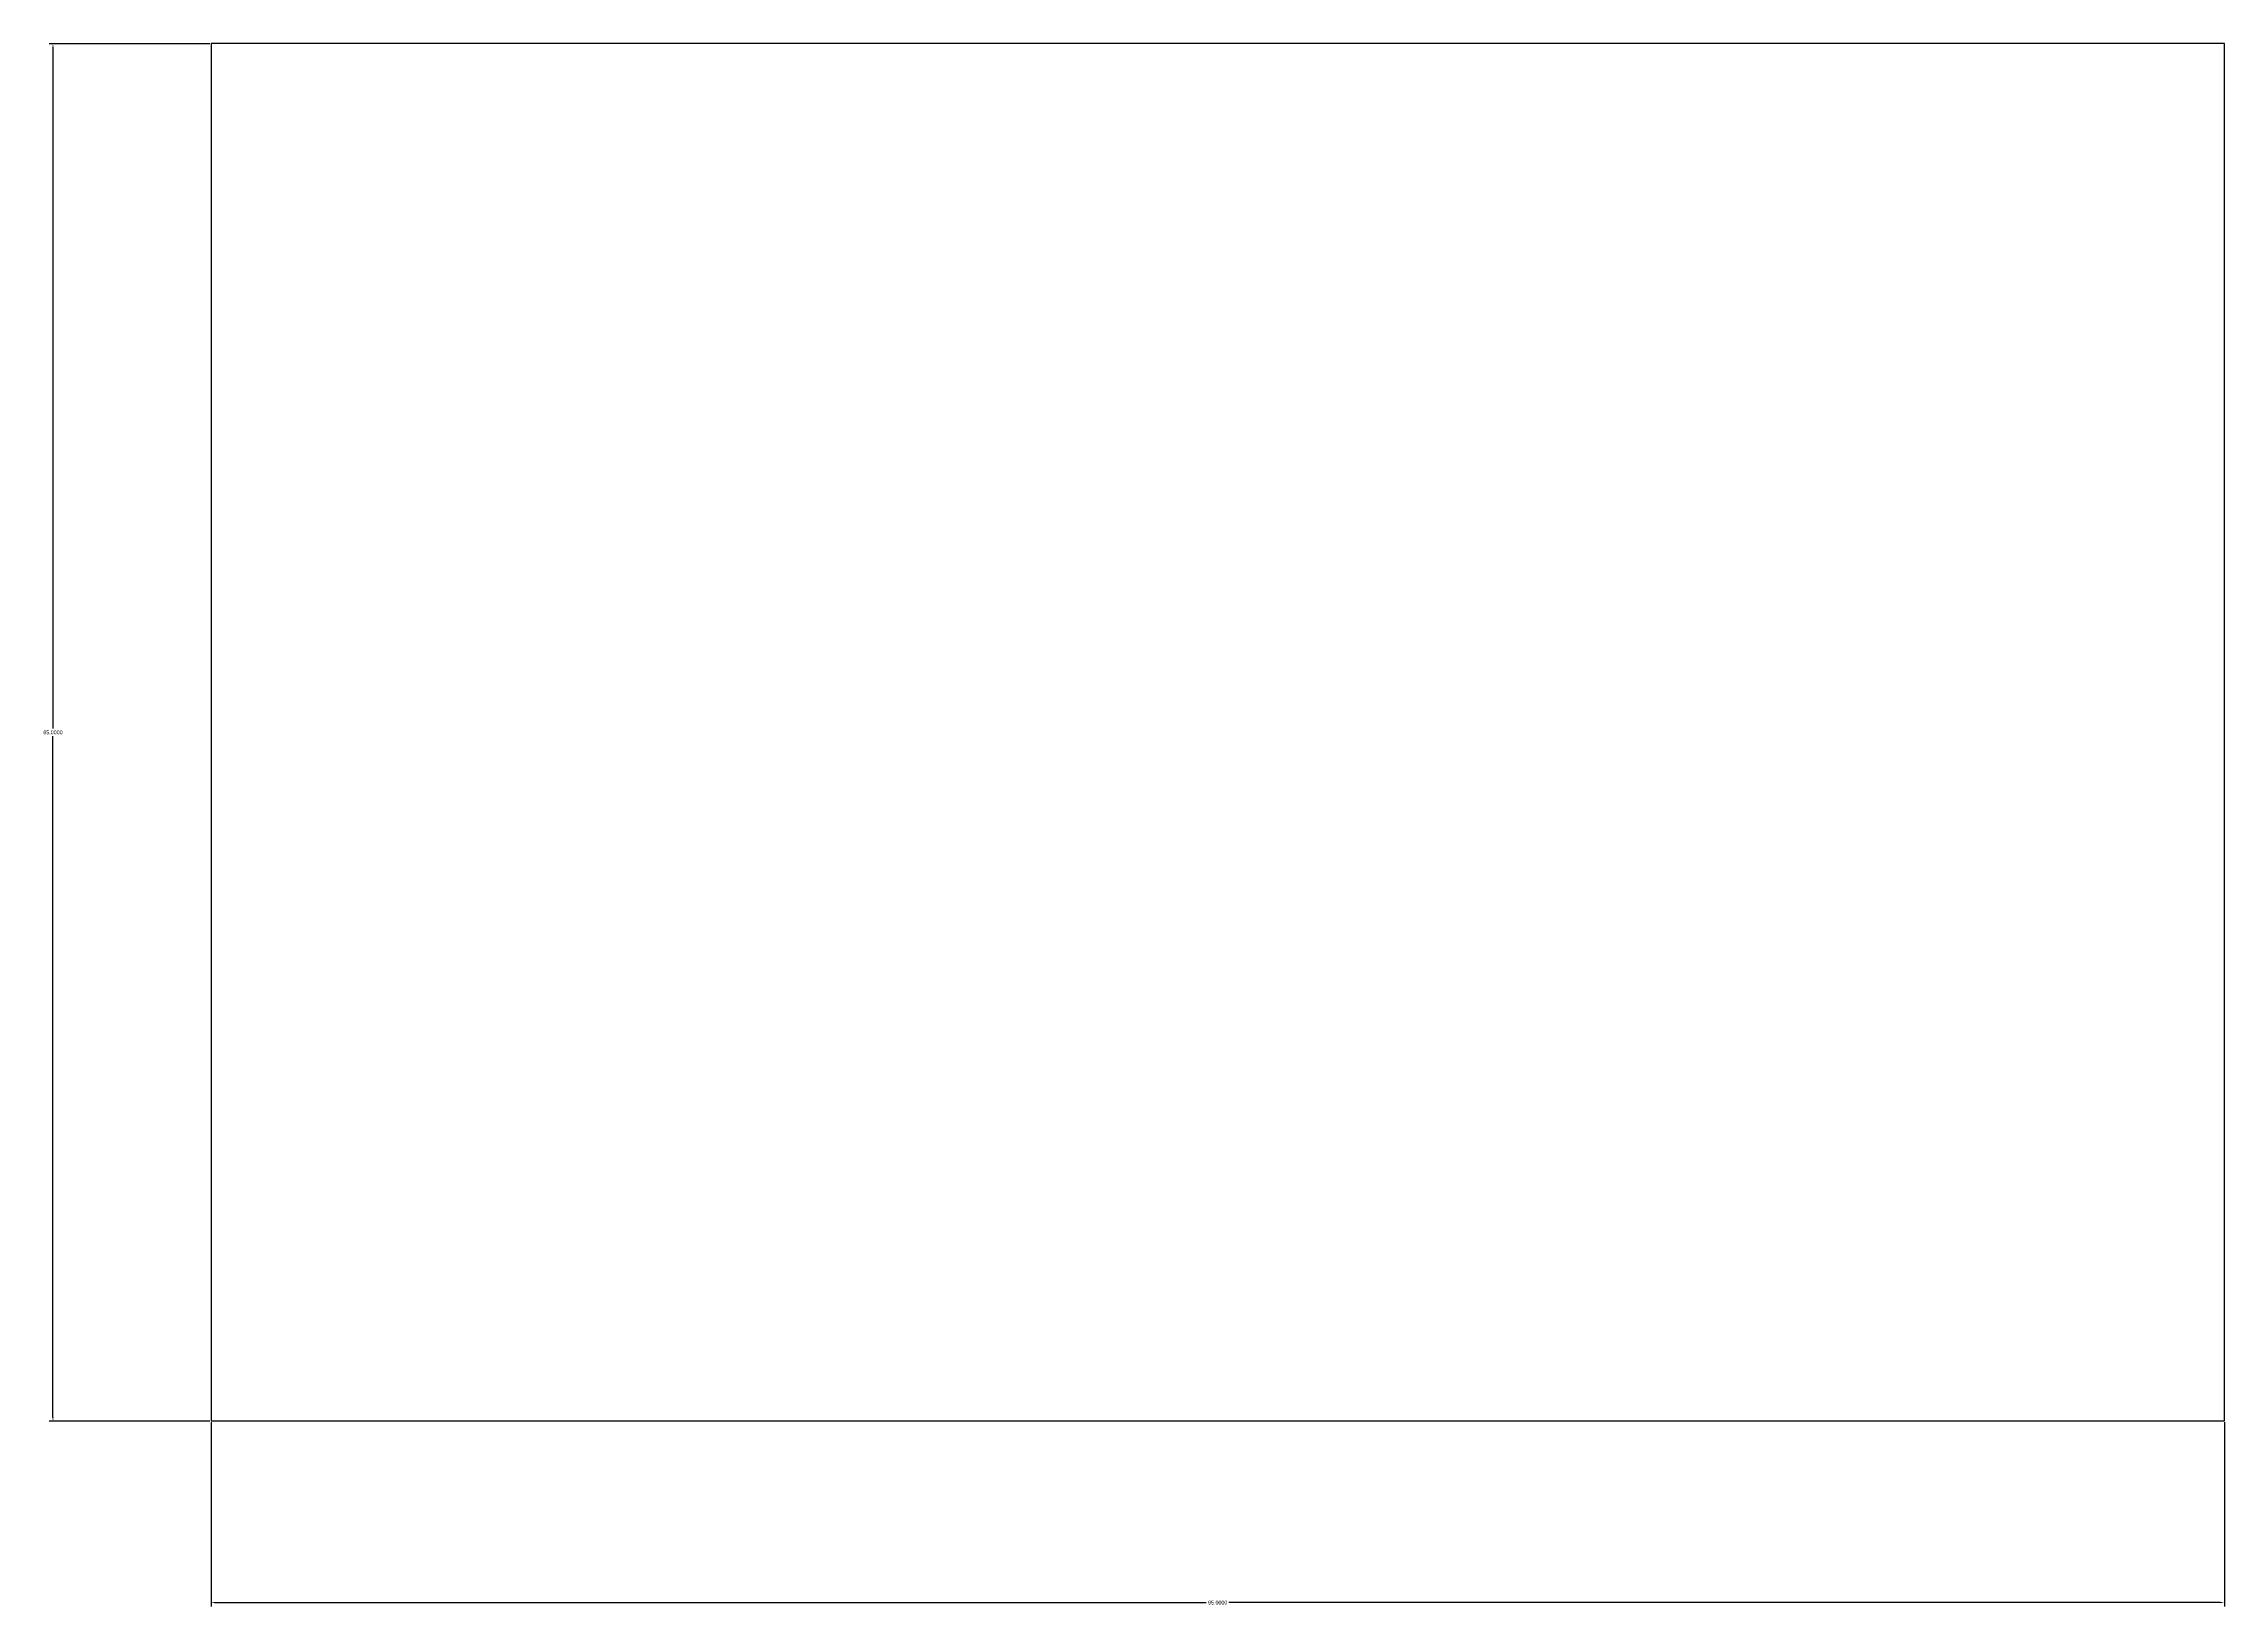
# Model space of a CAD drawing. Header units: millimetres. Extents: x 5039 to 5760, y 3388 to 4085.
# Drawn here: x 5503.8 to 5606.7, y 3777.4 to 3851.2 of the extents above; entities that cross this region are included whole.
import ezdxf

# ---------------------------------------------------------------- set-up
doc = ezdxf.new("R2010")
doc.units = ezdxf.units.MM
doc.layers.add('Cotas', color=253, linetype='Continuous')
doc.styles.get("Standard").update_dxf_attribs({"font": 'arial.ttf'})
doc.dimstyles.get("Standard").update_dxf_attribs({"dimtxt": 0.18, "dimasz": 0.18, "dimexe": 0.18, "dimexo": 0.0625, "dimgap": 0.09, "dimtad": 0, "dimtih": 1, "dimtoh": 1, "dimdec": 4, "dimzin": 0, "dimdsep": 46, "dimtxsty": 'Standard', "dimcen": 0.09, "dimadec": 0, "dimazin": 0, "dimtfac": 1, "dimtdec": 4, "dimtofl": 0, "dimtmove": 0, "dimatfit": 3, "dimfxl": 1, "dimtolj": 1, "dimtzin": 0, "dimarcsym": 0})

# ---------------------------------------------------------------- blocks, each defined once
blk = doc.blocks.new('*D37')
at = {"layer": 'Cotas', "color": 0, "lineweight": -2, "transparency": 16777216}
for p, q in [((5511.63, 3851.17), (5504.05, 3851.17)), ((5504.23, 3850.99), (5504.23, 3818.86)), ((5504.23, 3786.35), (5504.23, 3818.49)), ((5511.63, 3786.17), (5504.05, 3786.17))]:
    blk.add_line(p, q, dxfattribs=at)
at = {"layer": 'Cotas', "color": 0, "transparency": 16777216}
for points in [[(5504.2, 3850.99), (5504.26, 3850.99), (5504.23, 3851.17)], [(5504.2, 3786.35), (5504.26, 3786.35), (5504.23, 3786.17)]]:
    blk.add_solid(points, dxfattribs=at)
at = {"layer": 'Defpoints', "color": 0, "transparency": 16777216}
for p in [(5511.69, 3851.17), (5504.23, 3786.17), (5511.69, 3786.17)]:
    blk.add_point(p, dxfattribs=at)
at = {"layer": 'Cotas', "color": 0, "transparency": 16777216, "insert": (5504.23, 3818.67), "char_height": 0.18, "attachment_point": 5}
blk.add_mtext('\\A1;65.0000', dxfattribs=at)
blk = doc.blocks.new('*D38')
at = {"layer": 'Cotas', "color": 0, "lineweight": -2, "transparency": 16777216}
for p, q in [((5511.69, 3786.11), (5511.69, 3777.42)), ((5606.69, 3786.11), (5606.69, 3777.42)), ((5511.87, 3777.6), (5558.65, 3777.6)), ((5606.51, 3777.6), (5559.72, 3777.6))]:
    blk.add_line(p, q, dxfattribs=at)
at = {"layer": 'Cotas', "color": 0, "transparency": 16777216}
for points in [[(5511.87, 3777.63), (5511.87, 3777.57), (5511.69, 3777.6)], [(5606.51, 3777.63), (5606.51, 3777.57), (5606.69, 3777.6)]]:
    blk.add_solid(points, dxfattribs=at)
at = {"layer": 'Defpoints', "color": 0, "transparency": 16777216}
for p in [(5511.69, 3786.17), (5606.69, 3786.17), (5606.69, 3777.6)]:
    blk.add_point(p, dxfattribs=at)
at = {"layer": 'Cotas', "color": 0, "transparency": 16777216, "insert": (5559.19, 3777.6), "char_height": 0.18, "attachment_point": 5}
blk.add_mtext('\\A1;95.0000', dxfattribs=at)

msp = doc.modelspace()

# ---------------------------------------------------------------- linework, layer by layer
msp.add_lwpolyline([(5511.68779, 3786.1743), (5606.68779, 3786.1743), (5606.68779, 3851.1743), (5511.68779, 3851.1743)], close=True)

# ---------------------------------------------------------------- dimensions: what is measured, and where the dimension line sits
at = {"layer": 'Cotas'}
dim = msp.add_linear_dim(base=(5504.23159, 3786.1743), p1=(5511.68779, 3851.1743), p2=(5511.68779, 3786.1743), angle=90, dimstyle='Standard', dxfattribs=at)
dim.commit()
dim.dimension.update_dxf_attribs({"geometry": '*D37', "text_midpoint": (5504.23159, 3818.6743)})
dim = msp.add_linear_dim(base=(5606.68779, 3777.60195), p1=(5511.68779, 3786.1743), p2=(5606.68779, 3786.1743), dimstyle='Standard', dxfattribs=at)
dim.commit()
dim.dimension.update_dxf_attribs({"geometry": '*D38', "text_midpoint": (5559.18779, 3777.60195)})

doc.saveas('drawing.dxf')
